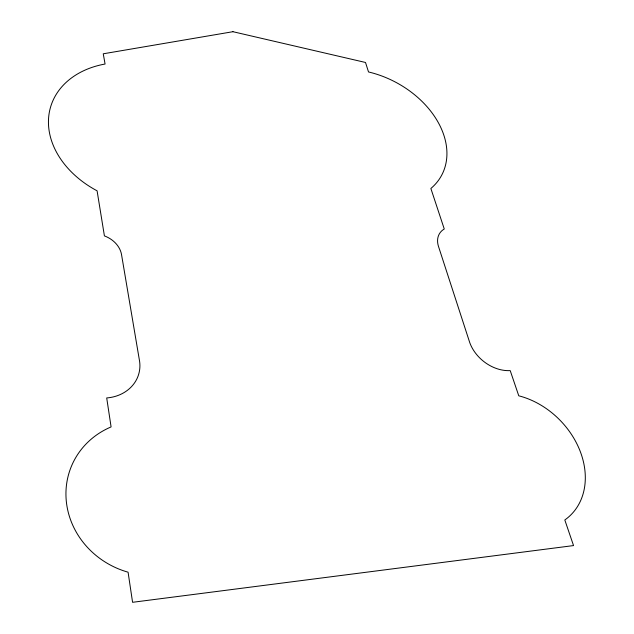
<?xml version="1.0" encoding="UTF-8"?>
<svg xmlns="http://www.w3.org/2000/svg" width="634" height="634" viewBox="0 0 634 634"><rect width="100%" height="100%" fill="white"/><g stroke="black" fill="none" stroke-linecap="round" stroke-linejoin="round"><path stroke-width="0.95" d="M232.947 31.7L103.255 53.795L105.07 64.026A91.367 68.852 17.6 0 0 48.549 118.606A91.367 68.852 17.6 0 0 97.089 190.818L104.412 235.888A26.152 21.318 14.8 0 1 121.474 254.274L139.638 361.594A39.641 34.41 14.7 0 1 106.702 397.946L111.093 426.928A82.246 76.484 23.6 0 0 66.443 502.516A82.246 76.484 23.6 0 0 128.076 572.185L132.577 602.3L573.548 545.581L564.807 519.967A75.335 58.891 45.6 0 0 580.554 452.272A75.335 58.891 45.6 0 0 518.77 395.806L510.211 370.605A35.227 26.676 39.1 0 1 469.731 342.566L438.387 246.111A23.212 17.158 34.2 0 1 444.268 229.017L430.866 188.48A84.187 60.531 27.9 0 0 438.839 123.582A84.187 60.531 27.9 0 0 368.52 71.959L365.509 62.473L232.947 31.7"/></g></svg>
